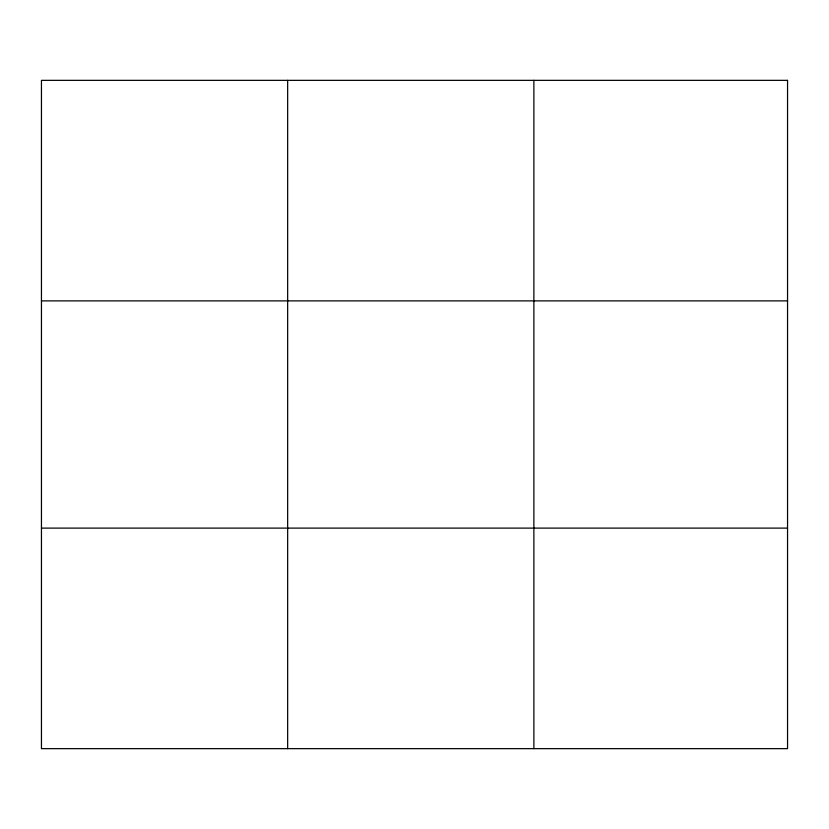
<?xml version="1.0" encoding="UTF-8"?>
<svg xmlns="http://www.w3.org/2000/svg" width="829" height="829" viewBox="0 0 829 829"><rect width="100%" height="100%" fill="white"/><g stroke="black" fill="none" stroke-linecap="round" stroke-linejoin="round"><path stroke-width="1.24" d="M287.663 748.649L287.663 80.351M533.876 748.649L533.876 80.351M41.45 300.886L787.55 300.886M41.45 528.114L787.55 528.114M787.55 80.351L787.55 748.649L41.45 748.649L41.45 80.351L787.55 80.351"/></g></svg>
